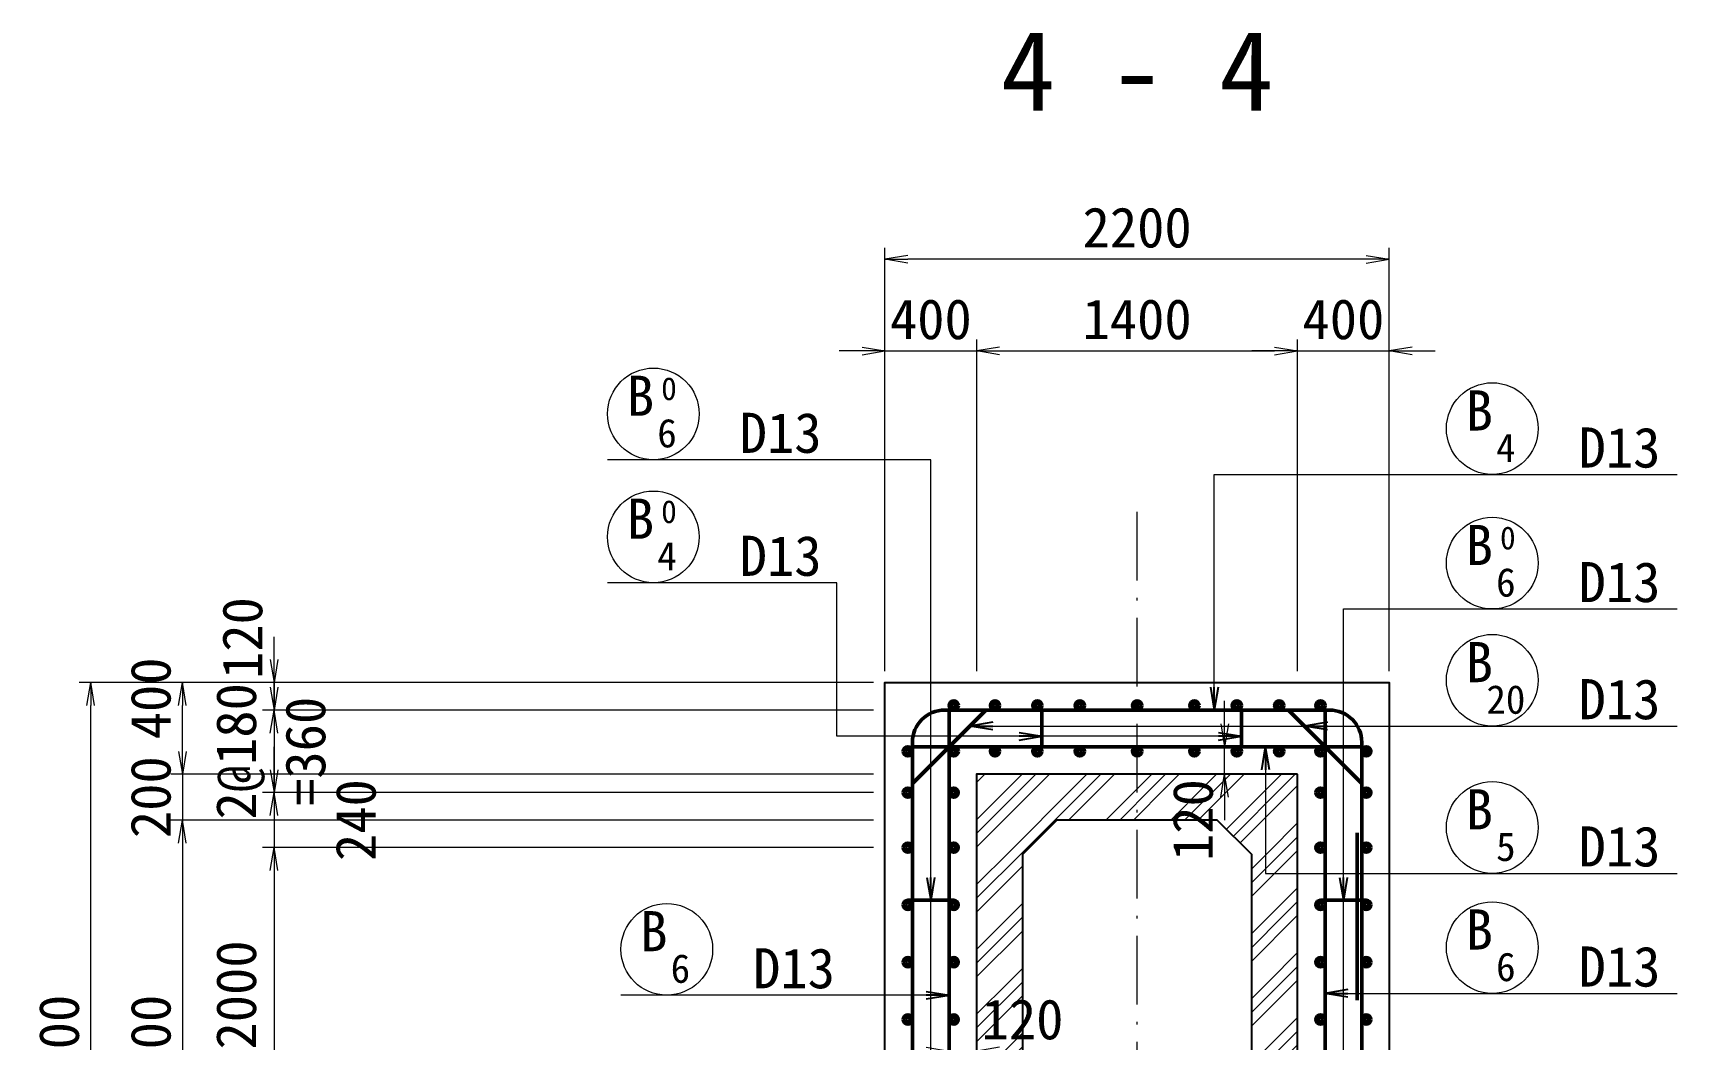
# Model space of a CAD drawing. Header units: millimetres. Extents: x 169470 to 758170, y -17820 to 11880.
# Drawn here: x 480296 to 487469, y -9021 to -4631 of the extents above; entities that cross this region are included whole.
import ezdxf
from ezdxf.enums import TextEntityAlignment as Align

# ---------------------------------------------------------------- set-up
doc = ezdxf.new("R2010")
doc.units = ezdxf.units.MM
doc.header["$LTSCALE"] = 50
doc.header["$PDSIZE"] = 300
doc.linetypes.add('SXF_一点短鎖線', pattern=[9.25, 6, -1.5, 0.25, -1.5])
doc.layers.get('Defpoints').update_dxf_attribs({"color": 151})
for name, color, linetype, lineweight in [('D-BMK', 2, 'SXF_一点短鎖線', 13), ('D-STR', 1, 'Continuous', 25), ('D-STR-DIM', 7, 'Continuous', 13), ('D-STR-HTXT', 7, 'Continuous', 13), ('D-STR-STR1', 2, 'Continuous', 50), ('D-STR-STR2', 6, 'Continuous', 50), ('D-STR-STR3', 4, 'Continuous', 50), ('D-STR-STR5', 6, 'Continuous', 50), ('D-STR-TXT', 7, 'Continuous', 13)]:
    doc.layers.add(name, color=color, linetype=linetype, lineweight=lineweight)
doc.styles.add('YOKO_GOTHIC', font='MS Gothic.ttf')
doc.dimstyles.new('S50', dxfattribs={"dimscale": 50, "dimtxt": 3.5, "dimasz": 2, "dimexe": 1, "dimexo": 1, "dimgap": 1, "dimtad": 1, "dimdec": 0, "dimzin": 1, "dimdsep": 46, "dimtxsty": 'YOKO_GOTHIC', "dimblk": 'OPEN', "dimcen": 0, "dimclrd": 256, "dimclre": 256, "dimclrt": 256, "dimaunit": 1, "dimadec": 3, "dimazin": 0, "dimtfac": 1, "dimtdec": 0, "dimtix": 1, "dimtmove": 2, "dimatfit": 3, "dimldrblk": 'OPEN', "dimfxl": 1, "dimlwd": -1, "dimlwe": -1, "dimarcsym": 2})

# ---------------------------------------------------------------- blocks, each defined once
blk = doc.blocks.new('B')
at = {"layer": 'D-STR-STR2', "lineweight": 50}
for radius in [20, 10]:
    blk.add_circle((5866.7, 22812.3), radius, dxfattribs=at)
blk = doc.blocks.new('_Open')
at = {"color": 0, "linetype": 'ByBlock', "lineweight": -2}
for p, q in [((-1, 0.167), (0, 0)), ((-1, -0.167), (0, 0)), ((0, 0), (-1, 0))]:
    blk.add_line(p, q, dxfattribs=at)
blk = doc.blocks.new('*D3035')
at = {"layer": 'D-STR-DIM', "ltscale": 1500, "transparency": 16777216}
for p, q in [((481348.2, -7365.1), (481348.2, -7265.1)), ((483963.5, -7465.1), (481298.2, -7465.1)), ((481348.2, -7465.1), (481348.2, -7585.1)), ((483963.5, -7585.1), (481298.2, -7585.1)), ((481348.2, -7685.1), (481348.2, -7785.1))]:
    blk.add_line(p, q, dxfattribs=at)
at = {"layer": 'Defpoints', "color": 0, "ltscale": 1500, "transparency": 16777216}
for p in [(484013.5, -7465.1), (481348.2, -7585.1), (484013.5, -7585.1)]:
    blk.add_point(p, dxfattribs=at)
at = {"layer": 'D-STR-DIM', "ltscale": 1500, "transparency": 16777216, "xscale": 100, "yscale": 100, "zscale": 100}
for p, rotation in [((481348.2, -7465.1), 270), ((481348.2, -7585.1), 90)]:
    blk.add_blockref('_Open', p, dxfattribs=dict(at, rotation=rotation))
at = {"layer": 'D-STR-DIM', "ltscale": 1500, "transparency": 16777216, "insert": (481210.7, -7271), "char_height": 175, "attachment_point": 5, "rotation": 90, "style": 'YOKO_GOTHIC'}
blk.add_mtext('120', dxfattribs=at)
blk = doc.blocks.new('*D3036')
at = {"layer": 'D-STR-DIM', "ltscale": 1500, "transparency": 16777216}
for p, q in [((481348.2, -7485.1), (481348.2, -7385.1)), ((483963.5, -7585.1), (481298.2, -7585.1)), ((481348.2, -7585.1), (481348.2, -7945.1)), ((483963.5, -7945.1), (481298.2, -7945.1)), ((481348.2, -8045.1), (481348.2, -8145.1))]:
    blk.add_line(p, q, dxfattribs=at)
at = {"layer": 'Defpoints', "color": 0, "ltscale": 1500, "transparency": 16777216}
for p in [(484013.5, -7585.1), (481348.2, -7945.1), (484013.5, -7945.1)]:
    blk.add_point(p, dxfattribs=at)
at = {"layer": 'D-STR-DIM', "ltscale": 1500, "transparency": 16777216, "xscale": 100, "yscale": 100, "zscale": 100}
for p, rotation in [((481348.2, -7585.1), 270), ((481348.2, -7945.1), 90)]:
    blk.add_blockref('_Open', p, dxfattribs=dict(at, rotation=rotation))
at = {"layer": 'D-STR-DIM', "ltscale": 1500, "transparency": 16777216, "char_height": 175, "attachment_point": 5, "rotation": 90, "style": 'YOKO_GOTHIC'}
for s, insert in [('2@180', (481201.4, -7765.1)), ('=360', (481485.7, -7765.1))]:
    blk.add_mtext(s, dxfattribs=dict(at, insert=insert))
blk = doc.blocks.new('*D3037')
at = {"layer": 'D-STR-DIM', "ltscale": 1500, "transparency": 16777216}
for p, q in [((481348.2, -7845.1), (481348.2, -7745.1)), ((483963.5, -7945.1), (481298.2, -7945.1)), ((481348.2, -7945.1), (481348.2, -8185.1)), ((483963.5, -8185.1), (481298.2, -8185.1)), ((481348.2, -8285.1), (481348.2, -8385.1))]:
    blk.add_line(p, q, dxfattribs=at)
at = {"layer": 'Defpoints', "color": 0, "ltscale": 1500, "transparency": 16777216}
for p in [(484013.5, -7945.1), (481348.2, -8185.1), (484013.5, -8185.1)]:
    blk.add_point(p, dxfattribs=at)
at = {"layer": 'D-STR-DIM', "ltscale": 1500, "transparency": 16777216, "xscale": 100, "yscale": 100, "zscale": 100}
for p, rotation in [((481348.2, -7945.1), 270), ((481348.2, -8185.1), 90)]:
    blk.add_blockref('_Open', p, dxfattribs=dict(at, rotation=rotation))
at = {"layer": 'D-STR-DIM', "ltscale": 1500, "transparency": 16777216, "insert": (481705.5, -8065.1), "char_height": 175, "attachment_point": 5, "rotation": 90, "style": 'YOKO_GOTHIC'}
blk.add_mtext('240', dxfattribs=at)
blk = doc.blocks.new('*D3038')
at = {"layer": 'D-STR-DIM', "ltscale": 1500, "transparency": 16777216}
for p, q in [((483963.5, -8185.1), (481298.2, -8185.1)), ((481348.2, -8285.1), (481348.2, -10085.1)), ((482963.5, -10185.1), (481298.2, -10185.1))]:
    blk.add_line(p, q, dxfattribs=at)
at = {"layer": 'Defpoints', "color": 0, "ltscale": 1500, "transparency": 16777216}
for p in [(484013.5, -8185.1), (481348.2, -10185.1), (483013.5, -10185.1)]:
    blk.add_point(p, dxfattribs=at)
at = {"layer": 'D-STR-DIM', "ltscale": 1500, "transparency": 16777216, "xscale": 100, "yscale": 100, "zscale": 100}
for p, rotation in [((481348.2, -8185.1), 90), ((481348.2, -10185.1), 270)]:
    blk.add_blockref('_Open', p, dxfattribs=dict(at, rotation=rotation))
at = {"layer": 'D-STR-DIM', "ltscale": 1500, "transparency": 16777216, "insert": (481201.4, -9185.1), "char_height": 175, "attachment_point": 5, "rotation": 90, "style": 'YOKO_GOTHIC'}
blk.add_mtext('8@250=2000', dxfattribs=at)
blk = doc.blocks.new('*D3041')
at = {"layer": 'D-STR-DIM', "ltscale": 1500, "transparency": 16777216}
for p, q in [((483963.5, -7465.1), (480898.2, -7465.1)), ((480948.2, -7765.1), (480948.2, -7565.1)), ((483963.5, -7865.1), (480898.2, -7865.1))]:
    blk.add_line(p, q, dxfattribs=at)
at = {"layer": 'Defpoints', "color": 0, "ltscale": 1500, "transparency": 16777216}
for p in [(480948.2, -7465.1), (484013.5, -7465.1), (484013.5, -7865.1)]:
    blk.add_point(p, dxfattribs=at)
at = {"layer": 'D-STR-DIM', "ltscale": 1500, "transparency": 16777216, "xscale": 100, "yscale": 100, "zscale": 100}
for p, rotation in [((480948.2, -7465.1), 90), ((480948.2, -7865.1), 270)]:
    blk.add_blockref('_Open', p, dxfattribs=dict(at, rotation=rotation))
at = {"layer": 'D-STR-DIM', "ltscale": 1500, "transparency": 16777216, "insert": (480810.7, -7534.1), "char_height": 175, "attachment_point": 5, "rotation": 90, "style": 'YOKO_GOTHIC'}
blk.add_mtext('400', dxfattribs=at)
blk = doc.blocks.new('*D3042')
at = {"layer": 'D-STR-DIM', "ltscale": 1500, "transparency": 16777216}
for p, q in [((483963.5, -8065.1), (480898.2, -8065.1)), ((480948.2, -8165.1), (480948.2, -9965.1)), ((482963.5, -10065.1), (480898.2, -10065.1))]:
    blk.add_line(p, q, dxfattribs=at)
at = {"layer": 'Defpoints', "color": 0, "ltscale": 1500, "transparency": 16777216}
for p in [(484013.5, -8065.1), (480948.2, -10065.1), (483013.5, -10065.1)]:
    blk.add_point(p, dxfattribs=at)
at = {"layer": 'D-STR-DIM', "ltscale": 1500, "transparency": 16777216, "xscale": 100, "yscale": 100, "zscale": 100}
for p, rotation in [((480948.2, -8065.1), 90), ((480948.2, -10065.1), 270)]:
    blk.add_blockref('_Open', p, dxfattribs=dict(at, rotation=rotation))
at = {"layer": 'D-STR-DIM', "ltscale": 1500, "transparency": 16777216, "insert": (480810.7, -9065.1), "char_height": 175, "attachment_point": 5, "rotation": 90, "style": 'YOKO_GOTHIC'}
blk.add_mtext('2000', dxfattribs=at)
blk = doc.blocks.new('*D3044')
at = {"layer": 'D-STR-DIM', "ltscale": 1500, "transparency": 16777216}
for p, q in [((483963.5, -7465.1), (480498.2, -7465.1)), ((480548.2, -10565.1), (480548.2, -7565.1)), ((482963.5, -10665.1), (480498.2, -10665.1))]:
    blk.add_line(p, q, dxfattribs=at)
at = {"layer": 'Defpoints', "color": 0, "ltscale": 1500, "transparency": 16777216}
for p in [(480548.2, -7465.1), (484013.5, -7465.1), (483013.5, -10665.1)]:
    blk.add_point(p, dxfattribs=at)
at = {"layer": 'D-STR-DIM', "ltscale": 1500, "transparency": 16777216, "xscale": 100, "yscale": 100, "zscale": 100}
for p, rotation in [((480548.2, -7465.1), 90), ((480548.2, -10665.1), 270)]:
    blk.add_blockref('_Open', p, dxfattribs=dict(at, rotation=rotation))
at = {"layer": 'D-STR-DIM', "ltscale": 1500, "transparency": 16777216, "insert": (480410.7, -9065.1), "char_height": 175, "attachment_point": 5, "rotation": 90, "style": 'YOKO_GOTHIC'}
blk.add_mtext('3200', dxfattribs=at)
blk = doc.blocks.new('*D3045')
at = {"layer": 'D-STR-DIM', "ltscale": 1500, "transparency": 16777216}
for p, q in [((483913.5, -6018.3), (483813.5, -6018.3)), ((484013.5, -7415.1), (484013.5, -5968.3)), ((484013.5, -6018.3), (484413.5, -6018.3)), ((484413.5, -7415.1), (484413.5, -5968.3)), ((484513.5, -6018.3), (484613.5, -6018.3))]:
    blk.add_line(p, q, dxfattribs=at)
at = {"layer": 'Defpoints', "color": 0, "ltscale": 1500, "transparency": 16777216}
for p in [(484413.5, -6018.3), (484013.5, -7465.1), (484413.5, -7465.1)]:
    blk.add_point(p, dxfattribs=at)
at = {"layer": 'D-STR-DIM', "ltscale": 1500, "transparency": 16777216, "xscale": 100, "yscale": 100, "zscale": 100}
blk.add_blockref('_Open', (484013.5, -6018.3), dxfattribs=at)
at = {"layer": 'D-STR-DIM', "ltscale": 1500, "transparency": 16777216, "xscale": 100, "yscale": 100, "zscale": 100, "rotation": 180}
blk.add_blockref('_Open', (484413.5, -6018.3), dxfattribs=at)
at = {"layer": 'D-STR-DIM', "ltscale": 1500, "transparency": 16777216, "insert": (484213.5, -5880.8), "char_height": 175, "attachment_point": 5, "style": 'YOKO_GOTHIC'}
blk.add_mtext('400', dxfattribs=at)
blk = doc.blocks.new('*D3046')
at = {"layer": 'D-STR-DIM', "ltscale": 1500, "transparency": 16777216}
for p, q in [((484413.5, -7415.1), (484413.5, -5968.3)), ((484513.5, -6018.3), (485713.5, -6018.3)), ((485813.5, -7415.1), (485813.5, -5968.3))]:
    blk.add_line(p, q, dxfattribs=at)
at = {"layer": 'Defpoints', "color": 0, "ltscale": 1500, "transparency": 16777216}
for p in [(485813.5, -6018.3), (484413.5, -7465.1), (485813.5, -7465.1)]:
    blk.add_point(p, dxfattribs=at)
at = {"layer": 'D-STR-DIM', "ltscale": 1500, "transparency": 16777216, "xscale": 100, "yscale": 100, "zscale": 100, "rotation": 180}
blk.add_blockref('_Open', (484413.5, -6018.3), dxfattribs=at)
at = {"layer": 'D-STR-DIM', "ltscale": 1500, "transparency": 16777216, "xscale": 100, "yscale": 100, "zscale": 100}
blk.add_blockref('_Open', (485813.5, -6018.3), dxfattribs=at)
at = {"layer": 'D-STR-DIM', "ltscale": 1500, "transparency": 16777216, "insert": (485113.5, -5880.8), "char_height": 175, "attachment_point": 5, "style": 'YOKO_GOTHIC'}
blk.add_mtext('1400', dxfattribs=at)
blk = doc.blocks.new('*D3047')
at = {"layer": 'D-STR-DIM', "ltscale": 1500, "transparency": 16777216}
for p, q in [((484013.5, -7415.1), (484013.5, -5568.3)), ((486213.5, -7415.1), (486213.5, -5568.3)), ((486113.5, -5618.3), (484113.5, -5618.3))]:
    blk.add_line(p, q, dxfattribs=at)
at = {"layer": 'Defpoints', "color": 0, "ltscale": 1500, "transparency": 16777216}
for p in [(484013.5, -5618.3), (484013.5, -7465.1), (486213.5, -7465.1)]:
    blk.add_point(p, dxfattribs=at)
at = {"layer": 'D-STR-DIM', "ltscale": 1500, "transparency": 16777216, "xscale": 100, "yscale": 100, "zscale": 100, "rotation": 180}
blk.add_blockref('_Open', (484013.5, -5618.3), dxfattribs=at)
at = {"layer": 'D-STR-DIM', "ltscale": 1500, "transparency": 16777216, "xscale": 100, "yscale": 100, "zscale": 100}
blk.add_blockref('_Open', (486213.5, -5618.3), dxfattribs=at)
at = {"layer": 'D-STR-DIM', "ltscale": 1500, "transparency": 16777216, "insert": (485113.5, -5480.8), "char_height": 175, "attachment_point": 5, "style": 'YOKO_GOTHIC'}
blk.add_mtext('2200', dxfattribs=at)
blk = doc.blocks.new('*D3048')
at = {"layer": 'D-STR-DIM', "ltscale": 1500, "transparency": 16777216}
for p, q in [((485713.5, -6018.3), (485613.5, -6018.3)), ((485813.5, -7415.1), (485813.5, -5968.3)), ((485813.5, -6018.3), (486213.5, -6018.3)), ((486213.5, -7415.1), (486213.5, -5968.3)), ((486313.5, -6018.3), (486413.5, -6018.3))]:
    blk.add_line(p, q, dxfattribs=at)
at = {"layer": 'Defpoints', "color": 0, "ltscale": 1500, "transparency": 16777216}
for p in [(486213.5, -6018.3), (485813.5, -7465.1), (486213.5, -7465.1)]:
    blk.add_point(p, dxfattribs=at)
at = {"layer": 'D-STR-DIM', "ltscale": 1500, "transparency": 16777216, "xscale": 100, "yscale": 100, "zscale": 100}
blk.add_blockref('_Open', (485813.5, -6018.3), dxfattribs=at)
at = {"layer": 'D-STR-DIM', "ltscale": 1500, "transparency": 16777216, "xscale": 100, "yscale": 100, "zscale": 100, "rotation": 180}
blk.add_blockref('_Open', (486213.5, -6018.3), dxfattribs=at)
at = {"layer": 'D-STR-DIM', "ltscale": 1500, "transparency": 16777216, "insert": (486013.5, -5880.8), "char_height": 175, "attachment_point": 5, "style": 'YOKO_GOTHIC'}
blk.add_mtext('400', dxfattribs=at)
blk = doc.blocks.new('*D4527')
at = {"layer": 'D-STR-DIM', "ltscale": 1500, "transparency": 16777216}
for p, q in [((485495.1, -7645.1), (485495.1, -7545.1)), ((485284.2, -7745.1), (485545.1, -7745.1)), ((485495.1, -7865.1), (485495.1, -7745.1)), ((485284.2, -7865.1), (485545.1, -7865.1)), ((485495.1, -7965.1), (485495.1, -8065.1))]:
    blk.add_line(p, q, dxfattribs=at)
at = {"layer": 'Defpoints', "color": 0, "ltscale": 1500, "transparency": 16777216}
for p in [(485234.2, -7745.1), (485495.1, -7745.1), (485234.2, -7865.1)]:
    blk.add_point(p, dxfattribs=at)
at = {"layer": 'D-STR-DIM', "ltscale": 1500, "transparency": 16777216, "xscale": 100, "yscale": 100, "zscale": 100}
for p, rotation in [((485495.1, -7745.1), 270), ((485495.1, -7865.1), 90)]:
    blk.add_blockref('_Open', p, dxfattribs=dict(at, rotation=rotation))
at = {"layer": 'D-STR-DIM', "ltscale": 1500, "transparency": 16777216, "insert": (485357.6, -8065.1), "char_height": 175, "attachment_point": 5, "rotation": 90, "style": 'YOKO_GOTHIC'}
blk.add_mtext('120', dxfattribs=at)
blk = doc.blocks.new('*D4528')
at = {"layer": 'D-STR-DIM', "ltscale": 1500, "transparency": 16777216}
for p, q in [((484293.5, -9224.3), (484293.5, -9023)), ((484413.5, -9246.5), (484413.5, -9023)), ((484193.5, -9073), (484093.5, -9073)), ((484293.5, -9073), (484413.5, -9073)), ((484513.5, -9073), (484613.5, -9073))]:
    blk.add_line(p, q, dxfattribs=at)
at = {"layer": 'Defpoints', "color": 0, "ltscale": 1500, "transparency": 16777216}
for p in [(484413.5, -9073), (484293.5, -9274.3), (484413.5, -9296.5)]:
    blk.add_point(p, dxfattribs=at)
at = {"layer": 'D-STR-DIM', "ltscale": 1500, "transparency": 16777216, "xscale": 100, "yscale": 100, "zscale": 100}
blk.add_blockref('_Open', (484293.5, -9073), dxfattribs=at)
at = {"layer": 'D-STR-DIM', "ltscale": 1500, "transparency": 16777216, "xscale": 100, "yscale": 100, "zscale": 100, "rotation": 180}
blk.add_blockref('_Open', (484413.5, -9073), dxfattribs=at)
at = {"layer": 'D-STR-DIM', "ltscale": 1500, "transparency": 16777216, "insert": (484613.5, -8935.5), "char_height": 175, "attachment_point": 5, "style": 'YOKO_GOTHIC'}
blk.add_mtext('120', dxfattribs=at)
blk = doc.blocks.new('*D3050')
at = {"layer": 'D-STR-DIM', "ltscale": 1500, "transparency": 16777216}
for p, q in [((480948.2, -7765.1), (480948.2, -7665.1)), ((483963.5, -7865.1), (480898.2, -7865.1)), ((480948.2, -7865.1), (480948.2, -8065.1)), ((483963.5, -8065.1), (480898.2, -8065.1)), ((480948.2, -8165.1), (480948.2, -8265.1))]:
    blk.add_line(p, q, dxfattribs=at)
at = {"layer": 'Defpoints', "color": 0, "ltscale": 1500, "transparency": 16777216}
for p in [(484013.5, -7865.1), (480948.2, -8065.1), (484013.5, -8065.1)]:
    blk.add_point(p, dxfattribs=at)
at = {"layer": 'D-STR-DIM', "ltscale": 1500, "transparency": 16777216, "xscale": 100, "yscale": 100, "zscale": 100}
for p, rotation in [((480948.2, -7865.1), 270), ((480948.2, -8065.1), 90)]:
    blk.add_blockref('_Open', p, dxfattribs=dict(at, rotation=rotation))
at = {"layer": 'D-STR-DIM', "ltscale": 1500, "transparency": 16777216, "insert": (480810.7, -7965.1), "char_height": 175, "attachment_point": 5, "rotation": 90, "style": 'YOKO_GOTHIC'}
blk.add_mtext('200', dxfattribs=at)

msp = doc.modelspace()

# ---------------------------------------------------------------- hatches: boundary and pattern name
at = {"layer": 'D-STR-HTXT'}
h = msp.add_hatch(dxfattribs=at)
h.set_pattern_fill('GOST_GROUND', color=0, scale=20)
h.set_pattern_definition([(45, (169469.53, -17820), (282.84271, -2e-14), [400]), (45, (169529.53, -17820), (282.84271, -2e-14), [400]), (45, (169589.53, -17820), (282.84271, -2e-14), [400])])
h.paths.add_polyline_path([(484413.46, -10265.07), (485813.46, -10265.07), (485813.46, -7865.07), (484413.46, -7865.07)])
h.paths.add_polyline_path([(484613.46, -8215.07), (484763.46, -8065.07), (485463.46, -8065.07), (485613.46, -8215.07), (485613.46, -10065.07), (484613.46, -10065.07)], flags=16)

# ---------------------------------------------------------------- linework, layer by layer
at = {"layer": 'D-BMK'}
msp.add_line((485113.46, -11182.49), (485113.46, -6692.49), dxfattribs=at)
at = {"layer": 'D-STR'}
msp.add_lwpolyline([(483013.46, -10065.07), (484013.46, -10065.07), (484013.46, -7465.07), (486213.46, -7465.07), (486213.46, -10065.07), (487213.46, -10065.07)], dxfattribs=at)
for points in [[(485813.46, -7865.07), (484413.46, -7865.07), (484413.46, -10265.07), (485813.46, -10265.07)], [(485463.46, -8065.07), (484763.46, -8065.07), (484613.46, -8215.07), (484613.46, -10065.07), (485613.46, -10065.07), (485613.46, -8215.07)]]:
    msp.add_lwpolyline(points, close=True, dxfattribs=at)
at = {"layer": 'D-STR-HTXT'}
msp.add_line((483803.05, -7029.47), (482803.05, -7029.47), dxfattribs=at)
for centre in [(483003.05, -6293.01), (486662.87, -6357.07), (483003.05, -6829.47), (486662.87, -6944.09), (486662.87, -7455.04), (486662.87, -8097.34), (483061.56, -8628.87), (486662.87, -8621.44)]:
    msp.add_circle(centre, 200, dxfattribs=at)
at = {"layer": 'D-STR-STR1'}
for p, q in [((484453.46, -7585.07), (484133.46, -7905.07)), ((484293.46, -7585.07), (484293.46, -10515.07)), ((485773.46, -7585.07), (486093.46, -7905.07)), ((485933.46, -7585.07), (485933.46, -10515.07)), ((486093.46, -7745.07), (484133.46, -7745.07))]:
    msp.add_line(p, q, dxfattribs=at)
msp.add_lwpolyline([(486093.46, -10375.07), (486093.46, -7725.07, 0.4142136), (485953.46, -7585.07), (484273.46, -7585.07, 0.4142136), (484133.46, -7725.07), (484133.46, -10375.07, 0.4142136), (484273.46, -10515.07), (485953.46, -10515.07, 0.4142136)], format="xyb", close=True, dxfattribs=at)
at = {"layer": 'D-STR-STR3'}
for p, q in [((484698.46, -7585.07), (484698.46, -7745.07)), ((485568.46, -7585.07), (485568.46, -7745.07)), ((484113.46, -8415.07), (484313.46, -8415.07)), ((485913.46, -8415.07), (486113.46, -8415.07))]:
    msp.add_line(p, q, dxfattribs=at)
at = {"layer": 'D-STR-STR5'}
msp.add_line((486073.46, -8120.05), (486073.46, -8850.05), dxfattribs=at)

# ---------------------------------------------------------------- block references
at = {"layer": 'D-STR-STR2'}
for p in [(478446.81, -30377.34), (478626.81, -30377.34), (478811.81, -30377.34), (478996.81, -30377.34), (479246.81, -30377.34), (479496.81, -30377.34), (479681.81, -30377.34), (479866.81, -30377.34), (480046.81, -30377.34), (478446.81, -30577.34), (478626.81, -30577.34), (478811.81, -30577.34), (478996.81, -30577.34), (479246.81, -30577.34), (479496.81, -30577.34), (479681.81, -30577.34), (479866.81, -30577.34), (480046.81, -30577.34), (480046.81, -30997.34), (480246.81, -30997.34), (480046.81, -31247.34), (480246.81, -31247.34), (480046.81, -31497.34), (480246.81, -31497.34), (480046.81, -31747.34), (480246.81, -31747.34)]:
    msp.add_blockref('B', p, dxfattribs=at)
at = {"layer": 'D-STR-STR2', "xscale": -1}
for p in [(489980.11, -30577.34), (491980.11, -30577.34), (489980.11, -30757.34), (490180.11, -30757.34), (491780.11, -30757.34), (491980.11, -30757.34), (489980.11, -30997.34), (490180.11, -30997.34), (489980.11, -31247.34), (490180.11, -31247.34), (489980.11, -31497.34), (490180.11, -31497.34), (489980.11, -31747.34), (490180.11, -31747.34)]:
    msp.add_blockref('B', p, dxfattribs=at)

# ---------------------------------------------------------------- texts
at = {"layer": 'D-STR-TXT', "style": 'YOKO_GOTHIC'}
for s, height, p in [('4 - 4', 350, (485113.46, -4970.67)), ('B', 175, (482946.78, -6301.33)), ('0', 100, (483071.17, -6232.82)), ('B', 175, (486606.59, -6365.38)), ('6', 125, (483062.44, -6439.13)), ('4', 125, (486722.25, -6503.19)), ('B', 175, (482946.78, -6837.79)), ('0', 100, (483071.17, -6769.29)), ('B', 175, (486606.59, -6952.4)), ('0', 100, (486730.99, -6883.9)), ('4', 125, (483062.44, -6975.59)), ('6', 125, (486722.25, -7090.21)), ('B', 175, (486606.59, -7463.35)), ('20', 125, (486722.25, -7601.16)), ('B', 175, (486606.59, -8105.65)), ('5', 125, (486722.25, -8243.46)), ('B', 175, (483005.28, -8637.19)), ('B', 175, (486606.59, -8629.75)), ('6', 125, (483120.94, -8774.99)), ('6', 125, (486722.25, -8767.56))]:
    msp.add_text(s, height=height, dxfattribs=at).set_placement(p, align=Align.CENTER)
for p in [(483379.57, -6463.01), (487039.39, -6527.07), (483379.57, -6999.47), (487039.39, -7114.09), (487039.39, -7625.04), (487039.39, -8267.34), (483438.08, -8798.87), (487039.39, -8791.44)]:
    msp.add_text('D13', height=175, dxfattribs=at).set_placement(p)

# ---------------------------------------------------------------- dimensions: what is measured, and where the dimension line sits
at = {"layer": 'D-STR-DIM', "ltscale": 1500}
for base, p1, p2, picture, middle in [((484013.46, -5618.28), (486213.46, -7465.07), (484013.46, -7465.07), '*D3047', (485113.46, -5480.78)), ((484413.46, -6018.28), (484013.46, -7465.07), (484413.46, -7465.07), '*D3045', (484213.46, -5880.78)), ((485813.46, -6018.28), (484413.46, -7465.07), (485813.46, -7465.07), '*D3046', (485113.46, -5880.78)), ((486213.46, -6018.28), (485813.46, -7465.07), (486213.46, -7465.07), '*D3048', (486013.46, -5880.78))]:
    dim = msp.add_linear_dim(base=base, p1=p1, p2=p2, dimstyle='S50', dxfattribs=at)
    dim.commit()
    dim.dimension.update_dxf_attribs({"geometry": picture, "text_midpoint": middle})
for base, p1, p2, picture, middle in [((481348.22, -7585.07), (484013.46, -7465.07), (484013.46, -7585.07), '*D3035', (481210.72, -7270.97)), ((480948.22, -7465.07), (484013.46, -7865.07), (484013.46, -7465.07), '*D3041', (480810.72, -7534.11)), ((485495.1, -7745.07), (485234.25, -7865.07), (485234.25, -7745.07), '*D4527', (485357.6, -8065.07)), ((481348.22, -8185.07), (484013.46, -7945.07), (484013.46, -8185.07), '*D3037', (481705.54, -8065.07))]:
    dim = msp.add_linear_dim(base=base, p1=p1, p2=p2, angle=90, dimstyle='S50', dxfattribs=at)
    dim.commit()
    dim.dimension.update_dxf_attribs({"geometry": picture, "text_midpoint": middle, "dimtype": 160})
for base, p1, p2, text, picture, middle in [((481348.22, -7945.07), (484013.46, -7585.07), (484013.46, -7945.07), '2@180\\X=<>', '*D3036', (481348.22, -7765.07)), ((481348.22, -10185.07), (484013.46, -8185.07), (483013.46, -10185.07), '8@250=<>', '*D3038', (481201.4, -9185.07))]:
    dim = msp.add_linear_dim(base=base, p1=p1, p2=p2, angle=90, text=text, dimstyle='S50', dxfattribs=at)
    dim.commit()
    dim.dimension.update_dxf_attribs({"geometry": picture, "text_midpoint": middle})
for base, p1, p2, picture, middle in [((480548.22, -7465.07), (483013.46, -10665.07), (484013.46, -7465.07), '*D3044', (480410.72, -9065.07)), ((480948.22, -8065.07), (484013.46, -7865.07), (484013.46, -8065.07), '*D3050', (480810.72, -7965.07)), ((480948.22, -10065.07), (484013.46, -8065.07), (483013.46, -10065.07), '*D3042', (480810.72, -9065.07))]:
    dim = msp.add_linear_dim(base=base, p1=p1, p2=p2, angle=90, dimstyle='S50', dxfattribs=at)
    dim.commit()
    dim.dimension.update_dxf_attribs({"geometry": picture, "text_midpoint": middle})
dim = msp.add_linear_dim(base=(484413.46, -9073), p1=(484293.46, -9274.31), p2=(484413.46, -9296.49), dimstyle='S50', dxfattribs=at)
dim.commit()
dim.dimension.update_dxf_attribs({"geometry": '*D4528', "text_midpoint": (484613.46, -8935.5), "dimtype": 160})

# ---------------------------------------------------------------- leaders
at = {"layer": 'D-STR-HTXT'}
for points in [[(484213.46, -9415.07), (484213.46, -6493.01), (482803.05, -6493.01)], [(485450.05, -7585.07), (485450.05, -6557.07), (487469.43, -6557.07)], [(485568.46, -7699.22), (483803.05, -7699.22), (483803.05, -7029.47)], [(486013.46, -9415.07), (486013.46, -7144.09), (487469.43, -7144.09)], [(484383.5, -7655.04), (487469.43, -7655.04)], [(485843.43, -7655.04), (486140.6, -7655.04)], [(484698.46, -7699.22), (484185.6, -7699.22)], [(485674.08, -7745.07), (485674.08, -8297.34), (487469.43, -8297.34)], [(484213.46, -8415.07), (484213.46, -7954.04)], [(486013.46, -8415.07), (486013.46, -8115.52)], [(484293.46, -8828.87), (482861.56, -8828.87)], [(485933.46, -8821.44), (487469.43, -8821.44)]]:
    msp.add_leader(points, dimstyle='S50', dxfattribs=at)

doc.saveas('drawing.dxf')
